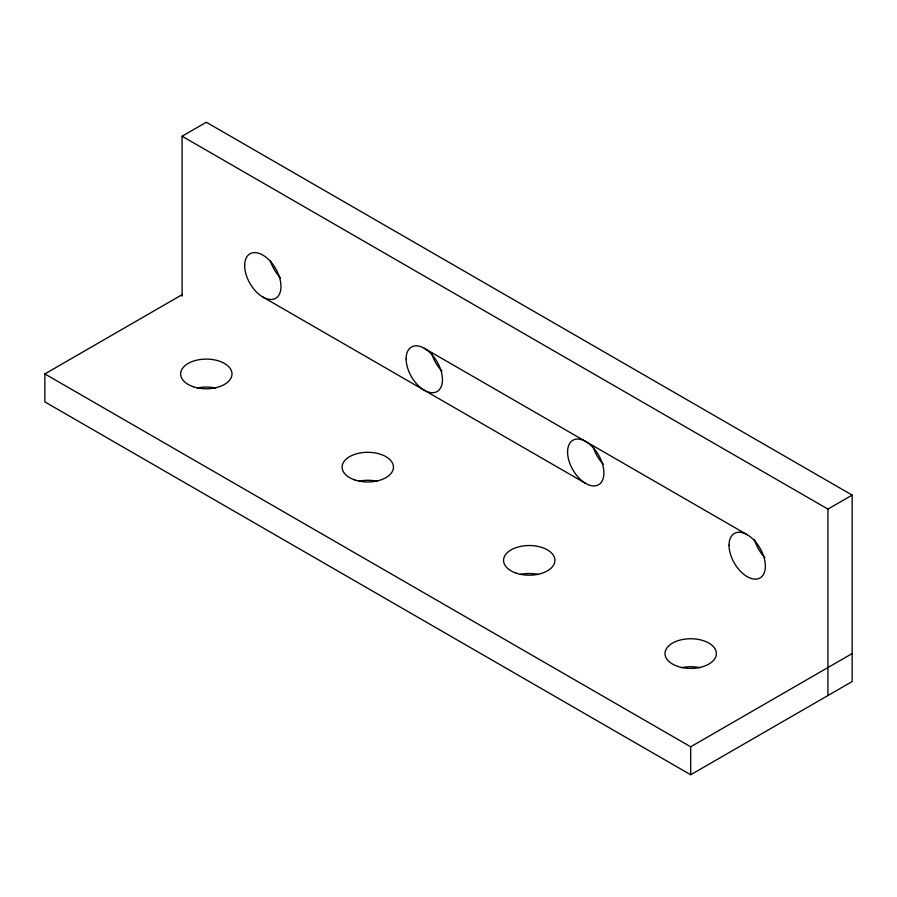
<?xml version="1.0" encoding="UTF-8"?>
<svg xmlns="http://www.w3.org/2000/svg" width="897" height="897" viewBox="0 0 897 897"><rect width="100%" height="100%" fill="white"/><g stroke="black" fill="none" stroke-linecap="round" stroke-linejoin="round"><path stroke-width="1.35" d="M182.091 296.223L182.091 136.221L206.31 122.239L852.15 495.11L852.15 681.552L690.69 774.761L44.85 401.89L44.85 373.926L182.214 294.62M182.091 136.221L827.931 509.092L852.15 495.11M44.85 373.926L690.69 746.797L852.15 653.577M424.281 348.294L747.201 534.724M262.821 297.019L585.741 483.461M827.931 509.092L827.931 695.534M690.69 746.797L690.69 774.761M197.105 388.042A25.688 14.834 0 0 1 215.515 388.042M358.565 481.263A25.688 14.834 0 0 1 376.975 481.263M520.025 574.484A25.688 14.834 0 0 1 538.435 574.484M681.485 667.704A25.688 14.834 0 0 1 699.895 667.704M280.537 277.891A25.688 14.834 60 0 1 270.445 261.016M441.997 371.111A25.688 14.834 60 0 1 431.547 353.003M603.457 464.321A25.688 14.834 60 0 1 593.007 446.224M764.917 557.542A25.688 14.834 60 0 1 754.467 539.445M193.46 386.775A25.688 14.834 0 0 0 231.998 373.926A25.688 14.834 0 0 0 193.46 361.087A25.688 14.834 0 0 0 193.46 386.775M354.92 479.985A25.688 14.834 0 0 0 393.458 467.146A25.688 14.834 0 0 0 354.92 454.297A25.688 14.834 0 0 0 354.92 479.985M516.38 573.205A25.688 14.834 0 0 0 554.918 560.367A25.688 14.834 0 0 0 516.38 547.518A25.688 14.834 0 0 0 516.38 573.205M677.84 666.426A25.688 14.834 0 0 0 716.378 653.577A25.688 14.834 0 0 0 677.84 640.738A25.688 14.834 0 0 0 677.84 666.426M244.657 265.557A25.688 14.834 60 0 0 271.903 299.452A25.688 14.834 60 0 0 271.903 263.124A25.688 14.834 60 0 0 244.657 265.557M406.117 358.778A25.688 14.834 60 0 0 433.363 392.673A25.688 14.834 60 0 0 433.363 356.344A25.688 14.834 60 0 0 406.117 358.778M567.577 451.998A25.688 14.834 60 0 0 594.823 485.894A25.688 14.834 60 0 0 594.823 449.565A25.688 14.834 60 0 0 567.577 451.998M729.037 545.219A25.688 14.834 60 0 0 756.283 579.103A25.688 14.834 60 0 0 756.283 542.775A25.688 14.834 60 0 0 729.037 545.219"/></g></svg>
